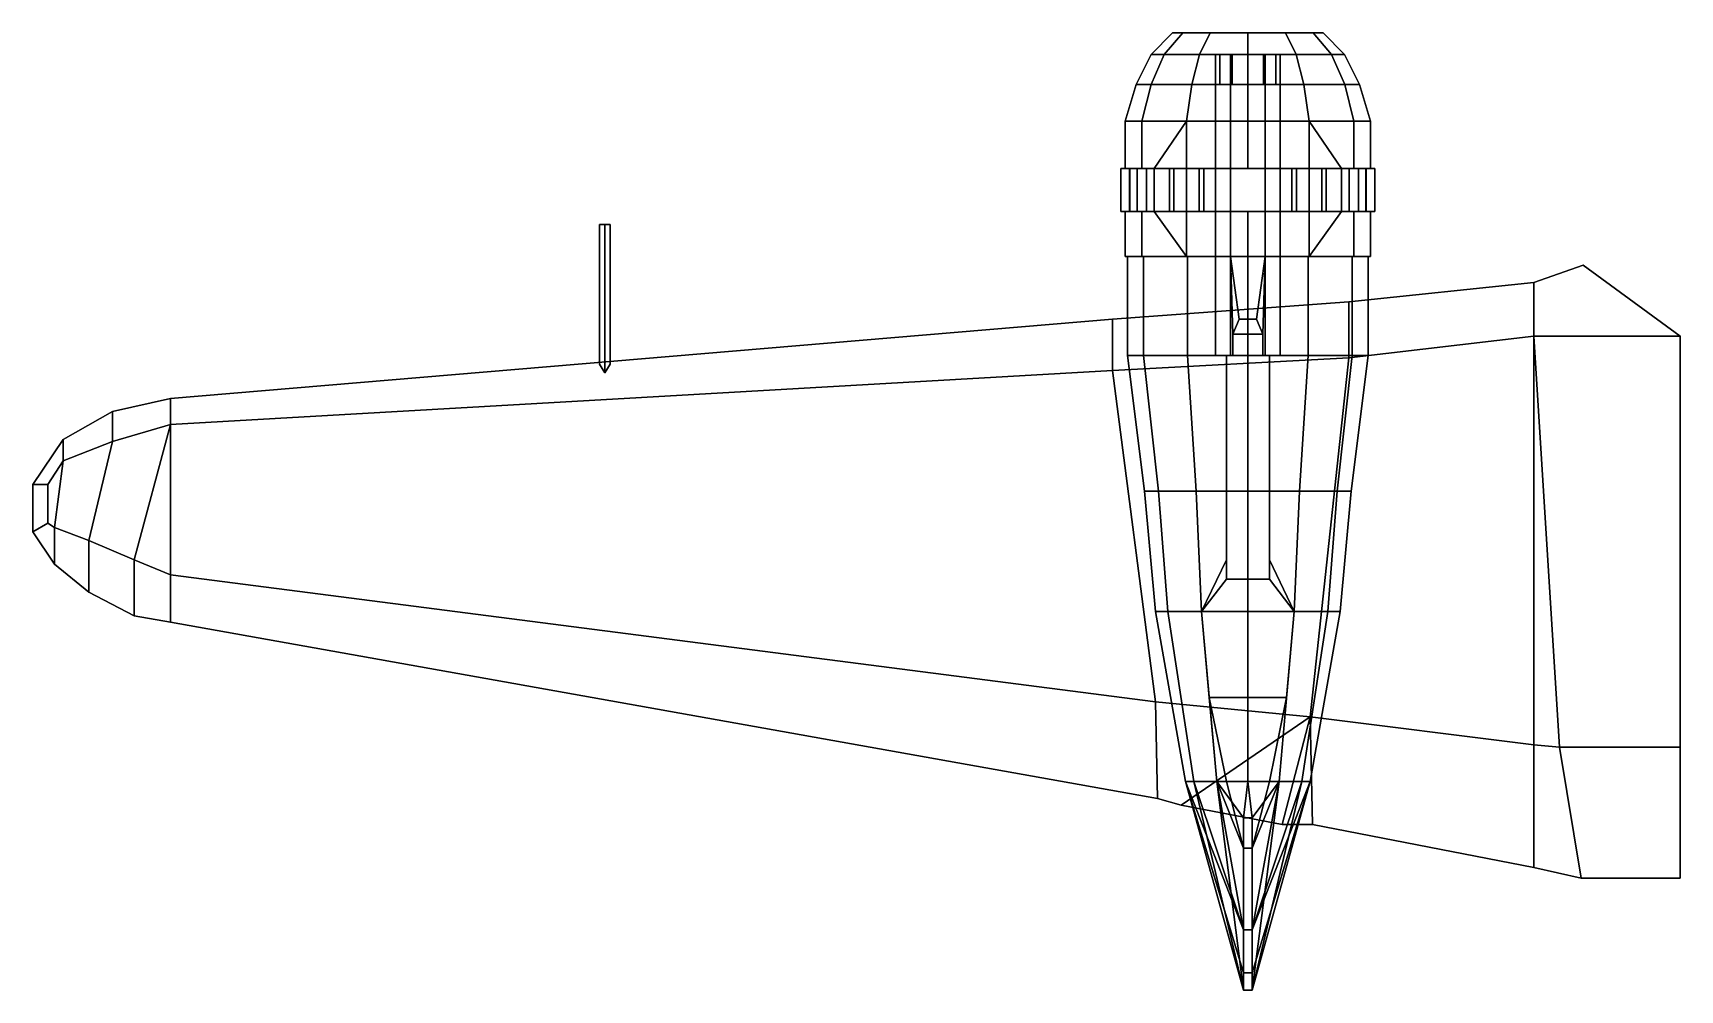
# Model space of a CAD drawing. Extents: x -7.66 to 0, y 0.08 to 4.53.
import ezdxf

# ---------------------------------------------------------------- set-up
doc = ezdxf.new("R2010")
doc.units = 0
doc.layers.add('WING1', color=5, linetype='CONTINUOUS')

msp = doc.modelspace()

# ---------------------------------------------------------------- linework, layer by layer
at = {"layer": 'WING1'}
for points in [[(-2.3131, 4.53, 0.175), (-2.36, 4.53), (-2.46, 4.43), (-2.3997, 4.43, 0.225)], [(-2.36, 4.53), (-2.3131, 4.53, -0.175), (-2.3997, 4.43, -0.225), (-2.46, 4.43)], [(-2.185, 4.53, 0.3031), (-2.3131, 4.53, 0.175), (-2.3997, 4.43, 0.225), (-2.235, 4.43, 0.3897)], [(-2.3131, 4.53, -0.175), (-2.185, 4.53, -0.3031), (-2.235, 4.43, -0.3897), (-2.3997, 4.43, -0.225)], [(-2.24, 4.53), (-2.36, 4.53), (-2.3131, 4.53, 0.175), (-2.1726, 4.53, 0.1626)], [(-2.1726, 4.53, -0.1626), (-2.3131, 4.53, -0.175), (-2.36, 4.53), (-2.24, 4.53)], [(-2.1726, 4.53, 0.1626), (-2.1726, 4.53, 0.1626), (-2.3131, 4.53, 0.175), (-2.185, 4.53, 0.3031)], [(-2.1726, 4.53, -0.1626), (-2.1726, 4.53, -0.1626), (-2.185, 4.53, -0.3031), (-2.3131, 4.53, -0.175)], [(-2.01, 4.53, 0.35), (-2.185, 4.53, 0.3031), (-2.235, 4.43, 0.3897), (-2.01, 4.43, 0.45)], [(-2.185, 4.53, -0.3031), (-2.01, 4.53, -0.35), (-2.01, 4.43, -0.45), (-2.235, 4.43, -0.3897)], [(-2.1726, 4.53, 0.1626), (-2.185, 4.53, 0.3031), (-2.01, 4.53, 0.35), (-2.01, 4.53, 0.23)], [(-2.01, 4.53, -0.23), (-2.01, 4.53, -0.35), (-2.185, 4.53, -0.3031), (-2.1726, 4.53, -0.1626)], [(-1.835, 4.53, 0.3031), (-2.01, 4.53, 0.35), (-2.01, 4.43, 0.45), (-1.785, 4.43, 0.3897)], [(-2.01, 4.53, -0.35), (-1.835, 4.53, -0.3031), (-1.785, 4.43, -0.3897), (-2.01, 4.43, -0.45)], [(-2.01, 4.53, 0.23), (-2.01, 4.53, 0.35), (-1.835, 4.53, 0.3031), (-1.8474, 4.53, 0.1626)], [(-1.8474, 4.53, -0.1626), (-1.835, 4.53, -0.3031), (-2.01, 4.53, -0.35), (-2.01, 4.53, -0.23)], [(-1.8474, 4.53, -0.1626), (-1.8474, 4.53, -0.1626), (-1.7069, 4.53, -0.175), (-1.835, 4.53, -0.3031)], [(-1.78, 4.53), (-1.66, 4.53), (-1.7069, 4.53, -0.175), (-1.8474, 4.53, -0.1626)], [(-1.8474, 4.53, 0.1626), (-1.7069, 4.53, 0.175), (-1.66, 4.53), (-1.78, 4.53)], [(-1.8474, 4.53, 0.1626), (-1.8474, 4.53, 0.1626), (-1.835, 4.53, 0.3031), (-1.7069, 4.53, 0.175)], [(-1.7069, 4.53, 0.175), (-1.835, 4.53, 0.3031), (-1.785, 4.43, 0.3897), (-1.6203, 4.43, 0.225)], [(-1.835, 4.53, -0.3031), (-1.7069, 4.53, -0.175), (-1.6203, 4.43, -0.225), (-1.785, 4.43, -0.3897)], [(-1.66, 4.53), (-1.7069, 4.53, 0.175), (-1.6203, 4.43, 0.225), (-1.56, 4.43)], [(-1.7069, 4.53, -0.175), (-1.66, 4.53), (-1.56, 4.43), (-1.6203, 4.43, -0.225)], [(-2.4603, 4.29, -0.26), (-2.53, 4.29), (-2.46, 4.43), (-2.3997, 4.43, -0.225)], [(-2.53, 4.29), (-2.4603, 4.29, 0.26), (-2.3997, 4.43, 0.225), (-2.46, 4.43)], [(-2.27, 4.29, -0.4503), (-2.4603, 4.29, -0.26), (-2.3997, 4.43, -0.225), (-2.235, 4.43, -0.3897)], [(-2.4603, 4.29, 0.26), (-2.27, 4.29, 0.4503), (-2.235, 4.43, 0.3897), (-2.3997, 4.43, 0.225)], [(-2.16, 4.29, -0.4798), (-2.27, 4.29, -0.4503), (-2.235, 4.43, -0.3897), (-2.16, 4.43, -0.4098)], [(-2.27, 4.29, 0.4503), (-2.01, 4.29, 0.52), (-2.01, 4.43, 0.45), (-2.235, 4.43, 0.3897)], [(-2.16, 4.43, -0.63), (-2.09, 4.43, -0.74), (-2.09, 4.29, -0.78), (-2.16, 4.29, -0.67)], [(-2.16, 4.43, -0.4098), (-2.16, 4.43, -0.63), (-2.16, 4.29, -0.67), (-2.16, 4.29, -0.4798)], [(-2.14, 4.43, -0.63), (-2.0827, 4.43, -0.72), (-2.09, 4.43, -0.74), (-2.16, 4.43, -0.63)], [(-2.14, 4.43, -0.4152), (-2.14, 4.43, -0.63), (-2.16, 4.43, -0.63), (-2.16, 4.43, -0.4098)], [(-2.14, 4.29, -0.67), (-2.0827, 4.29, -0.76), (-2.0827, 4.43, -0.72), (-2.14, 4.43, -0.63)], [(-2.14, 4.29, -0.4852), (-2.14, 4.29, -0.67), (-2.14, 4.43, -0.63), (-2.14, 4.43, -0.4152)], [(-2.14, 4.43, -0.4152), (-1.88, 4.43, -0.4152), (-1.88, 4.29, -0.4852), (-2.14, 4.29, -0.4852)], [(-2.01, 4.43, -0.45), (-2.01, 4.43, -0.45), (-1.88, 4.43, -0.4152), (-2.14, 4.43, -0.4152)], [(-2.09, 4.43, -0.74), (-1.93, 4.43, -0.74), (-1.93, 4.29, -0.78), (-2.09, 4.29, -0.78)], [(-2.0827, 4.43, -0.72), (-1.9373, 4.43, -0.72), (-1.93, 4.43, -0.74), (-2.09, 4.43, -0.74)], [(-2.0827, 4.29, -0.76), (-1.9373, 4.29, -0.76), (-1.9373, 4.43, -0.72), (-2.0827, 4.43, -0.72)], [(-2.01, 4.29, 0.52), (-1.75, 4.29, 0.4503), (-1.785, 4.43, 0.3897), (-2.01, 4.43, 0.45)], [(-1.9373, 4.43, -0.72), (-1.88, 4.43, -0.63), (-1.86, 4.43, -0.63), (-1.93, 4.43, -0.74)], [(-1.9373, 4.29, -0.76), (-1.88, 4.29, -0.67), (-1.88, 4.43, -0.63), (-1.9373, 4.43, -0.72)], [(-1.93, 4.43, -0.74), (-1.86, 4.43, -0.63), (-1.86, 4.29, -0.67), (-1.93, 4.29, -0.78)], [(-1.88, 4.43, -0.63), (-1.88, 4.43, -0.4152), (-1.86, 4.43, -0.4098), (-1.86, 4.43, -0.63)], [(-1.88, 4.29, -0.67), (-1.88, 4.29, -0.4852), (-1.88, 4.43, -0.4152), (-1.88, 4.43, -0.63)], [(-1.75, 4.29, -0.4503), (-1.86, 4.29, -0.4798), (-1.86, 4.43, -0.4098), (-1.785, 4.43, -0.3897)], [(-1.86, 4.43, -0.63), (-1.86, 4.43, -0.4098), (-1.86, 4.29, -0.4798), (-1.86, 4.29, -0.67)], [(-1.5597, 4.29, -0.26), (-1.75, 4.29, -0.4503), (-1.785, 4.43, -0.3897), (-1.6203, 4.43, -0.225)], [(-1.75, 4.29, 0.4503), (-1.5597, 4.29, 0.26), (-1.6203, 4.43, 0.225), (-1.785, 4.43, 0.3897)], [(-1.49, 4.29), (-1.5597, 4.29, -0.26), (-1.6203, 4.43, -0.225), (-1.56, 4.43)], [(-1.5597, 4.29, 0.26), (-1.49, 4.29), (-1.56, 4.43), (-1.6203, 4.43, 0.225)], [(-2.5036, 4.12, -0.285), (-2.58, 4.12), (-2.53, 4.29), (-2.4603, 4.29, -0.26)], [(-2.58, 4.12), (-2.5036, 4.12, 0.285), (-2.4603, 4.29, 0.26), (-2.53, 4.29)], [(-2.295, 4.12, -0.4936), (-2.5036, 4.12, -0.285), (-2.4603, 4.29, -0.26), (-2.27, 4.29, -0.4503)], [(-2.5036, 4.12, 0.285), (-2.295, 4.12, 0.4936), (-2.27, 4.29, 0.4503), (-2.4603, 4.29, 0.26)], [(-2.16, 4.12, -0.5298), (-2.295, 4.12, -0.4936), (-2.27, 4.29, -0.4503), (-2.16, 4.29, -0.4798)], [(-2.295, 4.12, 0.4936), (-2.01, 4.12, 0.57), (-2.01, 4.29, 0.52), (-2.27, 4.29, 0.4503)], [(-2.16, 4.29, -0.4798), (-2.16, 4.29, -0.67), (-2.16, 4.12, -0.7), (-2.16, 4.12, -0.5298)], [(-2.16, 4.29, -0.67), (-2.09, 4.29, -0.78), (-2.09, 4.12, -0.81), (-2.16, 4.12, -0.7)], [(-2.14, 4.29, -0.67), (-1.88, 4.29, -0.67), (-1.9373, 4.29, -0.76), (-2.0827, 4.29, -0.76)], [(-2.14, 4.29, -0.4852), (-1.88, 4.29, -0.4852), (-1.88, 4.29, -0.67), (-2.14, 4.29, -0.67)], [(-2.09, 4.29, -0.78), (-1.93, 4.29, -0.78), (-1.93, 4.12, -0.81), (-2.09, 4.12, -0.81)], [(-2.01, 4.12, 0.57), (-1.725, 4.12, 0.4936), (-1.75, 4.29, 0.4503), (-2.01, 4.29, 0.52)], [(-1.93, 4.29, -0.78), (-1.86, 4.29, -0.67), (-1.86, 4.12, -0.7), (-1.93, 4.12, -0.81)], [(-1.725, 4.12, -0.4936), (-1.86, 4.12, -0.5298), (-1.86, 4.29, -0.4798), (-1.75, 4.29, -0.4503)], [(-1.86, 4.29, -0.67), (-1.86, 4.29, -0.4798), (-1.86, 4.12, -0.5298), (-1.86, 4.12, -0.7)], [(-1.5164, 4.12, -0.285), (-1.725, 4.12, -0.4936), (-1.75, 4.29, -0.4503), (-1.5597, 4.29, -0.26)], [(-1.725, 4.12, 0.4936), (-1.5164, 4.12, 0.285), (-1.5597, 4.29, 0.26), (-1.75, 4.29, 0.4503)], [(-1.44, 4.12), (-1.5164, 4.12, -0.285), (-1.5597, 4.29, -0.26), (-1.49, 4.29)], [(-1.5164, 4.12, 0.285), (-1.44, 4.12), (-1.49, 4.29), (-1.5597, 4.29, 0.26)], [(-2.5036, 4.12, 0.285), (-2.58, 4.12), (-2.58, 3.9), (-2.5036, 3.9, 0.285)], [(-2.58, 4.12), (-2.5036, 4.12, -0.285), (-2.5036, 3.9, -0.285), (-2.58, 3.9)], [(-2.295, 4.12, 0.4936), (-2.5036, 4.12, 0.285), (-2.5036, 3.9, 0.285), (-2.295, 3.9, 0.4936)], [(-2.5036, 4.12, -0.285), (-2.295, 4.12, -0.4936), (-2.4451, 3.9, -0.3436), (-2.5036, 3.9, -0.285)], [(-2.4451, 3.9, -0.3436), (-2.295, 4.12, -0.4936), (-2.295, 3.49, -0.4936), (-2.4451, 3.7, -0.3436)], [(-2.01, 4.12, 0.57), (-2.295, 4.12, 0.4936), (-2.295, 3.9, 0.4936), (-2.01, 3.9, 0.57)], [(-2.295, 4.12, -0.4936), (-2.16, 4.12, -0.5298), (-2.16, 3.49, -0.5298), (-2.295, 3.49, -0.4936)], [(-2.16, 4.12, -0.7), (-2.09, 4.12, -0.81), (-2.09, 3.9, -0.83), (-2.16, 3.9, -0.72)], [(-2.16, 4.12, -0.5298), (-2.16, 4.12, -0.7), (-2.16, 3.9, -0.72)], [(-2.16, 4.12, -0.5298), (-2.16, 3.9, -0.72), (-2.16, 3.49, -0.72), (-2.16, 3.49, -0.5298)], [(-2.09, 4.12, -0.81), (-1.93, 4.12, -0.81), (-1.93, 3.9, -0.83), (-2.09, 3.9, -0.83)], [(-1.725, 4.12, 0.4936), (-2.01, 4.12, 0.57), (-2.01, 3.9, 0.57), (-1.725, 3.9, 0.4936)], [(-1.93, 4.12, -0.81), (-1.86, 4.12, -0.7), (-1.86, 3.9, -0.72), (-1.93, 3.9, -0.83)], [(-1.86, 4.12, -0.5298), (-1.725, 4.12, -0.4936), (-1.725, 3.49, -0.4936), (-1.86, 3.49, -0.5298)], [(-1.86, 4.12, -0.7), (-1.86, 4.12, -0.5298), (-1.86, 3.9, -0.72)], [(-1.86, 3.9, -0.72), (-1.86, 4.12, -0.5298), (-1.86, 3.49, -0.5298), (-1.86, 3.49, -0.72)], [(-1.725, 4.12, -0.4936), (-1.5164, 4.12, -0.285), (-1.5164, 3.9, -0.285), (-1.5749, 3.9, -0.3436)], [(-1.5164, 4.12, 0.285), (-1.725, 4.12, 0.4936), (-1.725, 3.9, 0.4936), (-1.5164, 3.9, 0.285)], [(-1.725, 4.12, -0.4936), (-1.5749, 3.9, -0.3436), (-1.5749, 3.7, -0.3436), (-1.725, 3.49, -0.4936)], [(-1.5164, 4.12, -0.285), (-1.44, 4.12), (-1.44, 3.9), (-1.5164, 3.9, -0.285)], [(-1.44, 4.12), (-1.5164, 4.12, 0.285), (-1.5164, 3.9, 0.285), (-1.44, 3.9)], [(-2.5586, 3.9, 0.08), (-2.6, 3.9, 0.08), (-2.6, 3.7, 0.08), (-2.5586, 3.7, 0.08)], [(-2.6, 3.9, -0.08), (-2.5586, 3.9, -0.08), (-2.5586, 3.7, -0.08), (-2.6, 3.7, -0.08)], [(-2.5586, 3.9, -0.08), (-2.6, 3.9, -0.08), (-2.58, 3.9)], [(-2.58, 3.9), (-2.6, 3.9, 0.08), (-2.5586, 3.9, 0.08)], [(-2.6, 3.9, 0.08), (-2.6, 3.9, -0.08), (-2.6, 3.7, -0.08), (-2.6, 3.7, 0.08)], [(-2.6, 3.9, -0.08), (-2.6, 3.9, 0.08), (-2.58, 3.9)], [(-2.561, 3.9, 0.2257), (-2.5251, 3.9, 0.205), (-2.5251, 3.7, 0.205), (-2.561, 3.7, 0.2257)], [(-2.5251, 3.9, 0.205), (-2.561, 3.9, 0.2257), (-2.5036, 3.9, 0.285)], [(-2.481, 3.9, 0.3643), (-2.561, 3.9, 0.2257), (-2.561, 3.7, 0.2257), (-2.481, 3.7, 0.3643)], [(-2.561, 3.9, 0.2257), (-2.481, 3.9, 0.3643), (-2.5036, 3.9, 0.285)], [(-2.5251, 3.9, -0.205), (-2.561, 3.9, -0.2257), (-2.561, 3.7, -0.2257), (-2.5251, 3.7, -0.205)], [(-2.5036, 3.9, -0.285), (-2.561, 3.9, -0.2257), (-2.5251, 3.9, -0.205)], [(-2.561, 3.9, -0.2257), (-2.481, 3.9, -0.3643), (-2.481, 3.7, -0.3643), (-2.561, 3.7, -0.2257)], [(-2.481, 3.9, -0.3643), (-2.561, 3.9, -0.2257), (-2.5036, 3.9, -0.285)], [(-2.5251, 3.9, 0.205), (-2.5586, 3.9, 0.08), (-2.5586, 3.7, 0.08), (-2.5251, 3.7, 0.205)], [(-2.5586, 3.9, -0.08), (-2.5251, 3.9, -0.205), (-2.5251, 3.7, -0.205), (-2.5586, 3.7, -0.08)], [(-2.5036, 3.9, 0.285), (-2.481, 3.9, 0.3643), (-2.4451, 3.9, 0.3436)], [(-2.4451, 3.9, -0.3436), (-2.481, 3.9, -0.3643), (-2.5036, 3.9, -0.285)], [(-2.4451, 3.9, 0.3436), (-2.481, 3.9, 0.3643), (-2.481, 3.7, 0.3643), (-2.4451, 3.7, 0.3436)], [(-2.481, 3.9, -0.3643), (-2.4451, 3.9, -0.3436), (-2.4451, 3.7, -0.3436), (-2.481, 3.7, -0.3643)], [(-2.3536, 3.9, 0.4351), (-2.4451, 3.9, 0.3436), (-2.4451, 3.7, 0.3436), (-2.3536, 3.7, 0.4351)], [(-2.3743, 3.9, 0.471), (-2.3536, 3.9, 0.4351), (-2.3536, 3.7, 0.4351), (-2.3743, 3.7, 0.471)], [(-2.3536, 3.9, 0.4351), (-2.3743, 3.9, 0.471), (-2.295, 3.9, 0.4936)], [(-2.2357, 3.9, 0.551), (-2.3743, 3.9, 0.471), (-2.3743, 3.7, 0.471), (-2.2357, 3.7, 0.551)], [(-2.3743, 3.9, 0.471), (-2.2357, 3.9, 0.551), (-2.295, 3.9, 0.4936)], [(-2.295, 3.9, 0.4936), (-2.2357, 3.9, 0.551), (-2.215, 3.9, 0.5151)], [(-2.215, 3.9, 0.5151), (-2.2357, 3.9, 0.551), (-2.2357, 3.7, 0.551), (-2.215, 3.7, 0.5151)], [(-2.09, 3.9, 0.5486), (-2.215, 3.9, 0.5151), (-2.215, 3.7, 0.5151), (-2.09, 3.7, 0.5486)], [(-2.16, 3.9, -0.72), (-2.09, 3.9, -0.83), (-2.09, 3.49, -0.83), (-2.16, 3.49, -0.72)], [(-2.09, 3.9, -0.83), (-1.93, 3.9, -0.83), (-1.93, 3.49, -0.83), (-2.09, 3.49, -0.83)], [(-1.93, 3.9, 0.59), (-2.09, 3.9, 0.59), (-2.09, 3.7, 0.59), (-1.93, 3.7, 0.59)], [(-2.09, 3.9, 0.59), (-2.09, 3.9, 0.5486), (-2.09, 3.7, 0.5486), (-2.09, 3.7, 0.59)], [(-2.09, 3.9, 0.5486), (-2.09, 3.9, 0.59), (-2.01, 3.9, 0.57)], [(-2.09, 3.9, 0.59), (-1.93, 3.9, 0.59), (-2.01, 3.9, 0.57)], [(-2.01, 3.9, 0.57), (-1.93, 3.9, 0.59), (-1.93, 3.9, 0.5486)], [(-1.93, 3.9, -0.83), (-1.86, 3.9, -0.72), (-1.86, 3.49, -0.72), (-1.93, 3.49, -0.83)], [(-1.93, 3.9, 0.5486), (-1.93, 3.9, 0.59), (-1.93, 3.7, 0.59), (-1.93, 3.7, 0.5486)], [(-1.805, 3.9, 0.5151), (-1.93, 3.9, 0.5486), (-1.93, 3.7, 0.5486), (-1.805, 3.7, 0.5151)], [(-1.7843, 3.9, 0.551), (-1.805, 3.9, 0.5151), (-1.805, 3.7, 0.5151), (-1.7843, 3.7, 0.551)], [(-1.805, 3.9, 0.5151), (-1.7843, 3.9, 0.551), (-1.725, 3.9, 0.4936)], [(-1.6457, 3.9, 0.471), (-1.7843, 3.9, 0.551), (-1.7843, 3.7, 0.551), (-1.6457, 3.7, 0.471)], [(-1.7843, 3.9, 0.551), (-1.6457, 3.9, 0.471), (-1.725, 3.9, 0.4936)], [(-1.725, 3.9, 0.4936), (-1.6457, 3.9, 0.471), (-1.6664, 3.9, 0.4351)], [(-1.5749, 3.9, 0.3436), (-1.6664, 3.9, 0.4351), (-1.6664, 3.7, 0.4351), (-1.5749, 3.7, 0.3436)], [(-1.6664, 3.9, 0.4351), (-1.6457, 3.9, 0.471), (-1.6457, 3.7, 0.471), (-1.6664, 3.7, 0.4351)], [(-1.5749, 3.9, -0.3436), (-1.539, 3.9, -0.3643), (-1.539, 3.7, -0.3643), (-1.5749, 3.7, -0.3436)], [(-1.5164, 3.9, -0.285), (-1.539, 3.9, -0.3643), (-1.5749, 3.9, -0.3436)], [(-1.539, 3.9, 0.3643), (-1.5749, 3.9, 0.3436), (-1.5749, 3.7, 0.3436), (-1.539, 3.7, 0.3643)], [(-1.5749, 3.9, 0.3436), (-1.539, 3.9, 0.3643), (-1.5164, 3.9, 0.285)], [(-1.539, 3.9, -0.3643), (-1.459, 3.9, -0.2257), (-1.459, 3.7, -0.2257), (-1.539, 3.7, -0.3643)], [(-1.459, 3.9, -0.2257), (-1.539, 3.9, -0.3643), (-1.5164, 3.9, -0.285)], [(-1.459, 3.9, 0.2257), (-1.539, 3.9, 0.3643), (-1.539, 3.7, 0.3643), (-1.459, 3.7, 0.2257)], [(-1.539, 3.9, 0.3643), (-1.459, 3.9, 0.2257), (-1.5164, 3.9, 0.285)], [(-1.4949, 3.9, -0.205), (-1.459, 3.9, -0.2257), (-1.5164, 3.9, -0.285)], [(-1.5164, 3.9, 0.285), (-1.459, 3.9, 0.2257), (-1.4949, 3.9, 0.205)], [(-1.459, 3.9, -0.2257), (-1.4949, 3.9, -0.205), (-1.4949, 3.7, -0.205), (-1.459, 3.7, -0.2257)], [(-1.4949, 3.9, -0.205), (-1.4614, 3.9, -0.08), (-1.4614, 3.7, -0.08), (-1.4949, 3.7, -0.205)], [(-1.4614, 3.9, 0.08), (-1.4949, 3.9, 0.205), (-1.4949, 3.7, 0.205), (-1.4614, 3.7, 0.08)], [(-1.4949, 3.9, 0.205), (-1.459, 3.9, 0.2257), (-1.459, 3.7, 0.2257), (-1.4949, 3.7, 0.205)], [(-1.4614, 3.9, -0.08), (-1.42, 3.9, -0.08), (-1.42, 3.7, -0.08), (-1.4614, 3.7, -0.08)], [(-1.42, 3.9, 0.08), (-1.4614, 3.9, 0.08), (-1.4614, 3.7, 0.08), (-1.42, 3.7, 0.08)], [(-1.4614, 3.9, 0.08), (-1.42, 3.9, 0.08), (-1.44, 3.9)], [(-1.44, 3.9), (-1.42, 3.9, -0.08), (-1.4614, 3.9, -0.08)], [(-1.42, 3.9, 0.08), (-1.42, 3.9, -0.08), (-1.44, 3.9)], [(-1.42, 3.9, -0.08), (-1.42, 3.9, 0.08), (-1.42, 3.7, 0.08), (-1.42, 3.7, -0.08)], [(-2.58, 3.7), (-2.6, 3.7, -0.08), (-2.5586, 3.7, -0.08)], [(-2.5586, 3.7, 0.08), (-2.6, 3.7, 0.08), (-2.58, 3.7)], [(-2.6, 3.7, 0.08), (-2.6, 3.7, -0.08), (-2.58, 3.7)], [(-2.5036, 3.7, 0.285), (-2.58, 3.7), (-2.58, 3.49), (-2.5036, 3.49, 0.285)], [(-2.58, 3.7), (-2.5036, 3.7, -0.285), (-2.5036, 3.49, -0.285), (-2.58, 3.49)], [(-2.5036, 3.7, 0.285), (-2.561, 3.7, 0.2257), (-2.5251, 3.7, 0.205)], [(-2.481, 3.7, 0.3643), (-2.561, 3.7, 0.2257), (-2.5036, 3.7, 0.285)], [(-2.5251, 3.7, -0.205), (-2.561, 3.7, -0.2257), (-2.5036, 3.7, -0.285)], [(-2.561, 3.7, -0.2257), (-2.481, 3.7, -0.3643), (-2.5036, 3.7, -0.285)], [(-2.295, 3.7, 0.4936), (-2.5036, 3.7, 0.285), (-2.5036, 3.49, 0.285), (-2.295, 3.49, 0.4936)], [(-2.4451, 3.7, 0.3436), (-2.481, 3.7, 0.3643), (-2.5036, 3.7, 0.285)], [(-2.5036, 3.7, -0.285), (-2.4451, 3.7, -0.3436), (-2.295, 3.49, -0.4936), (-2.5036, 3.49, -0.285)], [(-2.5036, 3.7, -0.285), (-2.481, 3.7, -0.3643), (-2.4451, 3.7, -0.3436)], [(-2.295, 3.7, 0.4936), (-2.3743, 3.7, 0.471), (-2.3536, 3.7, 0.4351)], [(-2.2357, 3.7, 0.551), (-2.3743, 3.7, 0.471), (-2.295, 3.7, 0.4936)], [(-2.01, 3.7, 0.57), (-2.295, 3.7, 0.4936), (-2.295, 3.49, 0.4936), (-2.01, 3.49, 0.57)], [(-2.215, 3.7, 0.5151), (-2.2357, 3.7, 0.551), (-2.295, 3.7, 0.4936)], [(-1.93, 3.7, 0.59), (-2.09, 3.7, 0.59), (-2.01, 3.7, 0.57)], [(-2.01, 3.7, 0.57), (-2.09, 3.7, 0.59), (-2.09, 3.7, 0.5486)], [(-1.93, 3.7, 0.5486), (-1.93, 3.7, 0.59), (-2.01, 3.7, 0.57)], [(-1.725, 3.7, 0.4936), (-2.01, 3.7, 0.57), (-2.01, 3.49, 0.57), (-1.725, 3.49, 0.4936)], [(-1.725, 3.7, 0.4936), (-1.7843, 3.7, 0.551), (-1.805, 3.7, 0.5151)], [(-1.6457, 3.7, 0.471), (-1.7843, 3.7, 0.551), (-1.725, 3.7, 0.4936)], [(-1.5749, 3.7, -0.3436), (-1.5164, 3.7, -0.285), (-1.5164, 3.49, -0.285), (-1.725, 3.49, -0.4936)], [(-1.5164, 3.7, 0.285), (-1.725, 3.7, 0.4936), (-1.725, 3.49, 0.4936), (-1.5164, 3.49, 0.285)], [(-1.6664, 3.7, 0.4351), (-1.6457, 3.7, 0.471), (-1.725, 3.7, 0.4936)], [(-1.5749, 3.7, -0.3436), (-1.539, 3.7, -0.3643), (-1.5164, 3.7, -0.285)], [(-1.5164, 3.7, 0.285), (-1.539, 3.7, 0.3643), (-1.5749, 3.7, 0.3436)], [(-1.539, 3.7, -0.3643), (-1.459, 3.7, -0.2257), (-1.5164, 3.7, -0.285)], [(-1.459, 3.7, 0.2257), (-1.539, 3.7, 0.3643), (-1.5164, 3.7, 0.285)], [(-1.5164, 3.7, -0.285), (-1.44, 3.7), (-1.44, 3.49), (-1.5164, 3.49, -0.285)], [(-1.5164, 3.7, -0.285), (-1.459, 3.7, -0.2257), (-1.4949, 3.7, -0.205)], [(-1.44, 3.7), (-1.5164, 3.7, 0.285), (-1.5164, 3.49, 0.285), (-1.44, 3.49)], [(-1.4949, 3.7, 0.205), (-1.459, 3.7, 0.2257), (-1.5164, 3.7, 0.285)], [(-1.44, 3.7), (-1.42, 3.7, 0.08), (-1.4614, 3.7, 0.08)], [(-1.4614, 3.7, -0.08), (-1.42, 3.7, -0.08), (-1.44, 3.7)], [(-1.42, 3.7, -0.08), (-1.42, 3.7, 0.08), (-1.44, 3.7)], [(-5, 3.64, 0.555), (-5.025, 3.64, 0.53), (-5.025, 2.99, 0.53), (-5, 2.95, 0.555)], [(-5.025, 3.64, 0.53), (-5, 3.64, 0.505), (-5, 2.95, 0.505), (-5.025, 2.99, 0.53)], [(-4.975, 3.64, 0.53), (-5, 3.64, 0.505), (-5.025, 3.64, 0.53), (-5, 3.64, 0.555)], [(-4.975, 3.64, 0.53), (-5, 3.64, 0.555), (-5, 2.95, 0.555), (-4.975, 2.99, 0.53)], [(-5, 3.64, 0.505), (-4.975, 3.64, 0.53), (-4.975, 2.99, 0.53), (-5, 2.95, 0.505)], [(-2.57, 3.49), (-2.495, 3.49, 0.28), (-2.5036, 3.49, 0.285), (-2.58, 3.49)], [(-2.495, 3.49, -0.28), (-2.57, 3.49), (-2.58, 3.49), (-2.5036, 3.49, -0.285)], [(-2.57, 3.03), (-2.495, 3.03, 0.28), (-2.495, 3.49, 0.28), (-2.57, 3.49)], [(-2.495, 3.03, -0.28), (-2.57, 3.03), (-2.57, 3.49), (-2.495, 3.49, -0.28)], [(-2.495, 3.49, 0.28), (-2.29, 3.49, 0.485), (-2.295, 3.49, 0.4936), (-2.5036, 3.49, 0.285)], [(-2.29, 3.49, -0.485), (-2.495, 3.49, -0.28), (-2.5036, 3.49, -0.285), (-2.295, 3.49, -0.4936)], [(-2.495, 3.03, 0.28), (-2.29, 3.03, 0.485), (-2.29, 3.49, 0.485), (-2.495, 3.49, 0.28)], [(-2.29, 3.03, -0.485), (-2.495, 3.03, -0.28), (-2.495, 3.49, -0.28), (-2.29, 3.49, -0.485)], [(-2.29, 3.49, 0.485), (-2.01, 3.49, 0.56), (-2.01, 3.49, 0.57), (-2.295, 3.49, 0.4936)], [(-2.16, 3.49, -0.5198), (-2.29, 3.49, -0.485), (-2.295, 3.49, -0.4936), (-2.16, 3.49, -0.5298)], [(-2.29, 3.03, 0.485), (-2.01, 3.03, 0.56), (-2.01, 3.49, 0.56), (-2.29, 3.49, 0.485)], [(-2.16, 3.03, -0.5198), (-2.29, 3.03, -0.485), (-2.29, 3.49, -0.485), (-2.16, 3.49, -0.5198)], [(-2.16, 3.49, -0.72), (-2.09, 3.49, -0.83), (-2.09, 3.03, -0.76), (-2.16, 3.03, -0.65)], [(-2.16, 3.49, -0.5198), (-2.16, 3.49, -0.72), (-2.16, 3.03, -0.65), (-2.16, 3.03, -0.5198)], [(-2.09, 3.49, -0.83), (-1.93, 3.49, -0.83), (-1.97, 3.2, -0.7859), (-2.05, 3.2, -0.7859)], [(-2.09, 3.49, -0.83), (-2.05, 3.2, -0.7859), (-2.08, 3.13, -0.7752)], [(-2.09, 3.49, -0.83), (-2.08, 3.13, -0.7752), (-2.08, 3.03, -0.76), (-2.09, 3.03, -0.76)], [(-2.01, 3.03, 0.56), (-1.73, 3.03, 0.485), (-1.73, 3.49, 0.485), (-2.01, 3.49, 0.56)], [(-2.01, 3.49, 0.56), (-1.73, 3.49, 0.485), (-1.725, 3.49, 0.4936), (-2.01, 3.49, 0.57)], [(-1.97, 3.2, -0.7859), (-1.93, 3.49, -0.83), (-1.93, 3.49, -0.83), (-1.94, 3.13, -0.7752)], [(-1.94, 3.13, -0.7752), (-1.93, 3.49, -0.83), (-1.93, 3.03, -0.76), (-1.94, 3.03, -0.76)], [(-1.93, 3.49, -0.83), (-1.86, 3.49, -0.72), (-1.86, 3.03, -0.65), (-1.93, 3.03, -0.76)], [(-1.73, 3.03, -0.485), (-1.86, 3.03, -0.5198), (-1.86, 3.49, -0.5198), (-1.73, 3.49, -0.485)], [(-1.86, 3.49, -0.72), (-1.86, 3.49, -0.5198), (-1.86, 3.03, -0.5198), (-1.86, 3.03, -0.65)], [(-1.73, 3.49, -0.485), (-1.86, 3.49, -0.5198), (-1.86, 3.49, -0.5298), (-1.725, 3.49, -0.4936)], [(-1.73, 3.03, 0.485), (-1.525, 3.03, 0.28), (-1.525, 3.49, 0.28), (-1.73, 3.49, 0.485)], [(-1.525, 3.03, -0.28), (-1.73, 3.03, -0.485), (-1.73, 3.49, -0.485), (-1.525, 3.49, -0.28)], [(-1.525, 3.49, -0.28), (-1.73, 3.49, -0.485), (-1.725, 3.49, -0.4936), (-1.5164, 3.49, -0.285)], [(-1.73, 3.49, 0.485), (-1.525, 3.49, 0.28), (-1.5164, 3.49, 0.285), (-1.725, 3.49, 0.4936)], [(-1.525, 3.03, 0.28), (-1.45, 3.03), (-1.45, 3.49), (-1.525, 3.49, 0.28)], [(-1.45, 3.03), (-1.525, 3.03, -0.28), (-1.525, 3.49, -0.28), (-1.45, 3.49)], [(-1.45, 3.49), (-1.525, 3.49, -0.28), (-1.5164, 3.49, -0.285), (-1.44, 3.49)], [(-1.525, 3.49, 0.28), (-1.45, 3.49), (-1.44, 3.49), (-1.5164, 3.49, 0.285)], [(-0.68, 3.37, 0.14), (-0.45, 3.45, 0.1332), (0, 3.12, -0.23), (-0.68, 3.12, -0.06)], [(-0.68, 3.12, 0.36), (0, 3.12, 0.47), (-0.45, 3.45, 0.1332), (-0.68, 3.37, 0.14)], [(-1.54, 3.28, 0.2176), (-0.68, 3.37, 0.14), (-0.68, 3.12, -0.06), (-1.54, 3.02, 0.0383)], [(-1.54, 3.02, 0.416), (-0.68, 3.12, 0.36), (-0.68, 3.37, 0.14), (-1.54, 3.28, 0.2176)], [(-2.64, 3.2, 0.3169), (-1.54, 3.28, 0.2176), (-1.54, 3.02, 0.0383), (-2.64, 2.96, 0.1641)], [(-2.64, 2.96, 0.4876), (-1.54, 3.02, 0.416), (-1.54, 3.28, 0.2176), (-2.64, 3.2, 0.3169)], [(-7.02, 2.83, 0.7122), (-2.64, 3.2, 0.3169), (-2.64, 2.96, 0.1641), (-7.02, 2.71, 0.6648)], [(-7.02, 2.71, 0.7729), (-2.64, 2.96, 0.4876), (-2.64, 3.2, 0.3169), (-7.02, 2.83, 0.7122)], [(-2.05, 3.2, -0.46), (-1.97, 3.2, -0.46), (-1.94, 3.13, -0.46), (-2.08, 3.13, -0.46)], [(-2.05, 3.2, -0.7859), (-2.05, 3.2, -0.46), (-2.08, 3.13, -0.46), (-2.08, 3.13, -0.7752)], [(-1.97, 3.2, -0.7859), (-1.97, 3.2, -0.46), (-2.05, 3.2, -0.46), (-2.05, 3.2, -0.7859)], [(-1.94, 3.13, -0.7752), (-1.94, 3.13, -0.46), (-1.97, 3.2, -0.46), (-1.97, 3.2, -0.7859)], [(-2.08, 3.13, -0.46), (-1.94, 3.13, -0.46), (-1.94, 3.03, -0.46), (-2.08, 3.03, -0.46)], [(-2.08, 3.13, -0.7752), (-2.08, 3.13, -0.46), (-2.08, 3.03, -0.46), (-2.08, 3.03, -0.76)], [(-1.94, 3.03, -0.76), (-1.94, 3.03, -0.46), (-1.94, 3.13, -0.46), (-1.94, 3.13, -0.7752)], [(-1.72, 1.35, 0.4277), (-0.68, 1.22, 0.36), (-0.68, 3.12, 0.36), (-1.54, 3.02, 0.416)], [(-1.54, 3.02, 0.0383), (-0.68, 3.12, -0.06), (-0.68, 1.22, -0.06), (-1.72, 1.35, 0.0589)], [(-0.68, 3.12, 0.36), (-0.68, 3.12, 0.36), (-0.68, 1.22, 0.36), (-0.56, 1.21, 0.42)], [(0, 3.12, 0.47), (-0.68, 3.12, 0.36), (-0.56, 1.21, 0.42), (0, 1.21, 0.47)], [(-0.56, 1.21, -0.1303), (-0.68, 1.22, -0.06), (-0.68, 3.12, -0.06)], [(0, 1.21, -0.23), (-0.56, 1.21, -0.1303), (-0.68, 3.12, -0.06), (0, 3.12, -0.23)], [(-2.44, 1.42, 0.4746), (-1.72, 1.35, 0.4277), (-1.54, 3.02, 0.416), (-2.64, 2.96, 0.4876)], [(-2.64, 2.96, 0.1641), (-1.54, 3.02, 0.0383), (-1.72, 1.35, 0.0589), (-2.44, 1.42, 0.1412)], [(-2.495, 3.03, 0.28), (-2.57, 3.03), (-2.49, 2.4), (-2.4257, 2.4, 0.24)], [(-2.57, 3.03), (-2.495, 3.03, -0.28), (-2.4257, 2.4, -0.24), (-2.49, 2.4)], [(-2.29, 3.03, 0.485), (-2.495, 3.03, 0.28), (-2.4257, 2.4, 0.24), (-2.25, 2.4, 0.4157)], [(-2.495, 3.03, -0.28), (-2.29, 3.03, -0.485), (-2.25, 2.4, -0.49), (-2.4257, 2.4, -0.24)], [(-2.01, 3.03, 0.56), (-2.29, 3.03, 0.485), (-2.25, 2.4, 0.4157), (-2.01, 2.4, 0.48)], [(-2.29, 3.03, -0.485), (-2.11, 3.03, -0.59), (-2.11, 2.4, -0.59), (-2.25, 2.4, -0.49)], [(-2.16, 3.03, -0.5608), (-2.16, 3.03, -0.5608), (-2.29, 3.03, -0.485), (-2.16, 3.03, -0.5198)], [(-2.16, 3.03, -0.5608), (-2.16, 3.03, -0.65), (-2.08, 3.03, -0.76), (-2.11, 3.03, -0.59)], [(-2.16, 3.03, -0.65), (-2.09, 3.03, -0.76), (-2.08, 3.03, -0.76)], [(-2.11, 3.03, -0.46), (-1.91, 3.03, -0.46), (-1.91, 1.99, -0.46), (-2.11, 1.99, -0.46)], [(-2.11, 3.03, -0.59), (-2.11, 3.03, -0.46), (-2.11, 1.99, -0.46), (-2.11, 2.4, -0.59)], [(-2.08, 3.03, -0.76), (-2.08, 3.03, -0.46), (-2.11, 3.03, -0.46), (-2.11, 3.03, -0.59)], [(-1.73, 3.03, 0.485), (-2.01, 3.03, 0.56), (-2.01, 2.4, 0.48), (-1.77, 2.4, 0.4157)], [(-1.91, 3.03, -0.59), (-1.91, 3.03, -0.46), (-1.94, 3.03, -0.46), (-1.94, 3.03, -0.76)], [(-1.94, 3.03, -0.76), (-1.93, 3.03, -0.76), (-1.86, 3.03, -0.65)], [(-1.86, 3.03, -0.65), (-1.86, 3.03, -0.5608), (-1.91, 3.03, -0.59), (-1.94, 3.03, -0.76)], [(-1.91, 3.03, -0.59), (-1.73, 3.03, -0.485), (-1.77, 2.4, -0.49), (-1.91, 2.4, -0.59)], [(-1.91, 3.03, -0.46), (-1.91, 3.03, -0.59), (-1.91, 2.4, -0.59), (-1.91, 1.99, -0.46)], [(-1.73, 3.03, -0.485), (-1.86, 3.03, -0.5608), (-1.86, 3.03, -0.5198), (-1.73, 3.03, -0.485)], [(-1.525, 3.03, 0.28), (-1.73, 3.03, 0.485), (-1.77, 2.4, 0.4157), (-1.5943, 2.4, 0.24)], [(-1.73, 3.03, -0.485), (-1.525, 3.03, -0.28), (-1.5943, 2.4, -0.24), (-1.77, 2.4, -0.49)], [(-1.45, 3.03), (-1.525, 3.03, 0.28), (-1.5943, 2.4, 0.24), (-1.53, 2.4)], [(-1.525, 3.03, -0.28), (-1.45, 3.03), (-1.53, 2.4), (-1.5943, 2.4, -0.24)], [(-7.02, 2.01, 0.7729), (-2.44, 1.42, 0.4746), (-2.64, 2.96, 0.4876), (-7.02, 2.71, 0.7729)], [(-2.44, 1.42, 0.1412), (-7.02, 2.01, 0.6648), (-7.02, 2.71, 0.6648), (-2.64, 2.96, 0.1641)], [(-7.52, 2.54, 0.8054), (-7.29, 2.63, 0.7905), (-7.29, 2.77, 0.7366), (-7.52, 2.64, 0.7574)], [(-7.52, 2.64, 0.7574), (-7.29, 2.77, 0.7366), (-7.29, 2.63, 0.6957), (-7.52, 2.54, 0.722)], [(-7.29, 2.63, 0.7905), (-7.02, 2.71, 0.7729), (-7.02, 2.83, 0.7122), (-7.29, 2.77, 0.7366)], [(-7.29, 2.77, 0.7366), (-7.02, 2.83, 0.7122), (-7.02, 2.71, 0.6648), (-7.29, 2.63, 0.6957)], [(-7.19, 2.08, 0.784), (-7.02, 2.71, 0.7729), (-7.29, 2.63, 0.7905), (-7.4, 2.17, 0.7976)], [(-7.4, 2.17, 0.7083), (-7.29, 2.63, 0.6957), (-7.02, 2.71, 0.6648), (-7.19, 2.08, 0.6843)], [(-7.02, 2.01, 0.7729), (-7.02, 2.71, 0.7729), (-7.02, 2.71, 0.7729), (-7.19, 2.08, 0.784)], [(-7.19, 2.08, 0.6843), (-7.02, 2.71, 0.6648), (-7.02, 2.71, 0.6648), (-7.02, 2.01, 0.6648)], [(-7.59, 2.43, 0.81), (-7.52, 2.54, 0.8054), (-7.52, 2.64, 0.7574), (-7.66, 2.43, 0.77)], [(-7.66, 2.43, 0.77), (-7.52, 2.64, 0.7574), (-7.52, 2.54, 0.722), (-7.59, 2.43, 0.73)], [(-7.4, 2.17, 0.7976), (-7.29, 2.63, 0.7905), (-7.52, 2.54, 0.8054), (-7.56, 2.23, 0.808)], [(-7.56, 2.23, 0.7266), (-7.52, 2.54, 0.722), (-7.29, 2.63, 0.6957), (-7.4, 2.17, 0.7083)], [(-7.59, 2.25, 0.73), (-7.59, 2.43, 0.73), (-7.52, 2.54, 0.722), (-7.56, 2.23, 0.7266)], [(-7.56, 2.23, 0.808), (-7.52, 2.54, 0.8054), (-7.59, 2.43, 0.81), (-7.59, 2.25, 0.81)], [(-7.59, 2.25, 0.81), (-7.59, 2.43, 0.81), (-7.66, 2.43, 0.77), (-7.66, 2.21, 0.77)], [(-7.66, 2.21, 0.77), (-7.66, 2.43, 0.77), (-7.59, 2.43, 0.73), (-7.59, 2.25, 0.73)], [(-2.4257, 2.4, 0.24), (-2.49, 2.4), (-2.44, 1.84), (-2.3824, 1.84, 0.215)], [(-2.49, 2.4), (-2.4257, 2.4, -0.24), (-2.3824, 1.84, -0.215), (-2.44, 1.84)], [(-2.25, 2.4, 0.4157), (-2.4257, 2.4, 0.24), (-2.3824, 1.84, 0.215), (-2.225, 1.84, 0.3724)], [(-2.4257, 2.4, -0.24), (-2.25, 2.4, -0.49), (-2.225, 1.84, -0.49), (-2.3824, 1.84, -0.215)], [(-2.01, 2.4, 0.48), (-2.25, 2.4, 0.4157), (-2.225, 1.84, 0.3724), (-2.01, 1.84, 0.43)], [(-2.25, 2.4, -0.49), (-2.11, 2.4, -0.59), (-2.11, 2.08, -0.59), (-2.225, 1.84, -0.49)], [(-2.11, 2.4, -0.59), (-2.11, 1.99, -0.46), (-2.11, 1.99, -0.46), (-2.11, 2.08, -0.59)], [(-1.77, 2.4, 0.4157), (-2.01, 2.4, 0.48), (-2.01, 1.84, 0.43), (-1.795, 1.84, 0.3724)], [(-1.91, 2.4, -0.59), (-1.77, 2.4, -0.49), (-1.795, 1.84, -0.49), (-1.91, 2.08, -0.59)], [(-1.91, 1.99, -0.46), (-1.91, 2.4, -0.59), (-1.91, 2.08, -0.59), (-1.91, 1.99, -0.46)], [(-1.5943, 2.4, 0.24), (-1.77, 2.4, 0.4157), (-1.795, 1.84, 0.3724), (-1.6376, 1.84, 0.215)], [(-1.77, 2.4, -0.49), (-1.5943, 2.4, -0.24), (-1.6376, 1.84, -0.215), (-1.795, 1.84, -0.49)], [(-1.53, 2.4), (-1.5943, 2.4, 0.24), (-1.6376, 1.84, 0.215), (-1.58, 1.84)], [(-1.5943, 2.4, -0.24), (-1.53, 2.4), (-1.58, 1.84), (-1.6376, 1.84, -0.215)], [(-7.56, 2.23, 0.808), (-7.59, 2.25, 0.81), (-7.66, 2.21, 0.77), (-7.56, 2.06, 0.761)], [(-7.56, 2.06, 0.761), (-7.66, 2.21, 0.77), (-7.59, 2.25, 0.73), (-7.56, 2.23, 0.7266)], [(-7.4, 2.17, 0.7976), (-7.56, 2.23, 0.808), (-7.56, 2.06, 0.761), (-7.4, 1.93, 0.7465)], [(-7.4, 1.93, 0.7465), (-7.56, 2.06, 0.761), (-7.56, 2.23, 0.7266), (-7.4, 2.17, 0.7083)], [(-7.19, 1.82, 0.7276), (-7.4, 1.93, 0.7465), (-7.4, 2.17, 0.7083), (-7.19, 2.08, 0.6843)], [(-7.19, 2.08, 0.784), (-7.4, 2.17, 0.7976), (-7.4, 1.93, 0.7465), (-7.19, 1.82, 0.7276)], [(-7.02, 2.01, 0.7729), (-7.19, 2.08, 0.784), (-7.19, 1.82, 0.7276), (-7.02, 1.79, 0.7122)], [(-7.02, 1.79, 0.7122), (-7.19, 1.82, 0.7276), (-7.19, 2.08, 0.6843), (-7.02, 2.01, 0.6648)], [(-2.11, 2.08, -0.59), (-2.11, 1.99, -0.46), (-2.11, 1.99, -0.46), (-2.225, 1.84, -0.49)], [(-1.91, 1.99, -0.46), (-1.91, 2.08, -0.59), (-1.795, 1.84, -0.49), (-1.91, 1.99, -0.46)], [(-2.44, 1.42, 0.4746), (-7.02, 2.01, 0.7729), (-7.02, 1.79, 0.7122), (-2.43, 0.97, 0.298)], [(-2.43, 0.97, 0.298), (-7.02, 1.79, 0.7122), (-7.02, 2.01, 0.6648), (-2.44, 1.42, 0.1412)], [(-2.225, 1.84, -0.49), (-2.11, 1.99, -0.46), (-2.11, 1.99, -0.05)], [(-2.11, 1.99, -0.05), (-1.91, 1.99, -0.05), (-1.795, 1.84, -0.05), (-2.225, 1.84, -0.05)], [(-2.225, 1.84, -0.49), (-2.11, 1.99, -0.05), (-2.225, 1.84, -0.05)], [(-2.11, 1.99, -0.46), (-1.91, 1.99, -0.46), (-1.91, 1.99, -0.05), (-2.11, 1.99, -0.05)], [(-1.91, 1.99, -0.05), (-1.91, 1.99, -0.46), (-1.795, 1.84, -0.49), (-1.795, 1.84, -0.05)], [(-2.3824, 1.84, 0.215), (-2.44, 1.84), (-2.3, 1.05), (-2.2611, 1.05, 0.145)], [(-2.44, 1.84), (-2.3824, 1.84, -0.215), (-2.2611, 1.05, -0.145), (-2.3, 1.05)], [(-2.225, 1.84, 0.3724), (-2.3824, 1.84, 0.215), (-2.2611, 1.05, 0.145), (-2.155, 1.05, 0.2511)], [(-2.3824, 1.84, -0.215), (-2.225, 1.84, -0.49), (-2.155, 1.05, -0.46), (-2.2611, 1.05, -0.145)], [(-2.01, 1.84, 0.43), (-2.225, 1.84, 0.3724), (-2.155, 1.05, 0.2511), (-2.01, 1.05, 0.29)], [(-2.225, 1.84, -0.49), (-2.225, 1.84, -0.05), (-2.1896, 1.44, -0.05), (-2.1896, 1.44, -0.4748)], [(-2.225, 1.84, -0.05), (-1.795, 1.84, -0.05), (-1.8304, 1.44, -0.05), (-2.1896, 1.44, -0.05)], [(-1.795, 1.84, 0.3724), (-2.01, 1.84, 0.43), (-2.01, 1.05, 0.29), (-1.865, 1.05, 0.2511)], [(-1.6376, 1.84, 0.215), (-1.795, 1.84, 0.3724), (-1.865, 1.05, 0.2511), (-1.7589, 1.05, 0.145)], [(-1.795, 1.84, -0.49), (-1.6376, 1.84, -0.215), (-1.7589, 1.05, -0.145), (-1.865, 1.05, -0.46)], [(-1.795, 1.84, -0.05), (-1.795, 1.84, -0.49), (-1.8304, 1.44, -0.4748), (-1.8304, 1.44, -0.05)], [(-1.58, 1.84), (-1.6376, 1.84, 0.215), (-1.7589, 1.05, 0.145), (-1.72, 1.05)], [(-1.6376, 1.84, -0.215), (-1.58, 1.84), (-1.72, 1.05), (-1.7589, 1.05, -0.145)], [(-2.32, 0.94, 0.288), (-2.43, 0.97, 0.298), (-2.44, 1.42, 0.1412), (-1.72, 1.35, 0.0589)], [(-1.72, 1.35, 0.4277), (-2.44, 1.42, 0.4746), (-2.43, 0.97, 0.298), (-2.32, 0.94, 0.288)], [(-2.1896, 1.44, -0.4748), (-2.11, 1.05, -0.53), (-2.11, 1.05, -0.53), (-2.155, 1.05, -0.46)], [(-2.1896, 1.44, -0.05), (-1.8304, 1.44, -0.05), (-1.91, 1.05, -0.05), (-2.11, 1.05, -0.05)], [(-2.1896, 1.44, -0.4748), (-2.11, 1.05, -0.05), (-2.11, 1.05, -0.53), (-2.1896, 1.44, -0.4748)], [(-2.1896, 1.44, -0.4748), (-2.1896, 1.44, -0.05), (-2.11, 1.05, -0.05), (-2.1896, 1.44, -0.4748)], [(-1.8304, 1.44, -0.4748), (-1.8304, 1.44, -0.4748), (-1.865, 1.05, -0.46), (-1.91, 1.05, -0.53)], [(-1.91, 1.05, -0.05), (-1.8304, 1.44, -0.4748), (-1.8304, 1.44, -0.4748), (-1.91, 1.05, -0.53)], [(-1.91, 1.05, -0.05), (-1.8304, 1.44, -0.05), (-1.8304, 1.44, -0.05), (-1.8304, 1.44, -0.4748)], [(-1.72, 1.35, 0.4277), (-1.72, 1.35, 0.4277), (-2.32, 0.94, 0.288), (-1.85, 0.85, 0.2456)], [(-1.85, 0.85, 0.2456), (-2.32, 0.94, 0.288), (-1.72, 1.35, 0.0589)], [(-1.71, 0.85, 0.233), (-1.85, 0.85, 0.2456), (-1.72, 1.35, 0.0589)], [(-1.72, 1.35, 0.4277), (-1.72, 1.35, 0.4277), (-1.85, 0.85, 0.2456), (-1.71, 0.85, 0.233)], [(-0.68, 1.22, 0.36), (-1.72, 1.35, 0.4277), (-1.71, 0.85, 0.233), (-0.68, 0.65, 0.14)], [(-0.68, 0.65, 0.14), (-1.71, 0.85, 0.233), (-1.72, 1.35, 0.0589), (-0.68, 1.22, -0.06)], [(-0.56, 1.21, 0.42), (-0.68, 1.22, 0.36), (-0.68, 0.65, 0.14), (-0.46, 0.6, 0.1335)], [(-0.46, 0.6, 0.1335), (-0.68, 0.65, 0.14), (-0.68, 1.22, -0.06), (-0.56, 1.21, -0.1303)], [(0, 0.6, 0.12), (-0.46, 0.6, 0.1335), (-0.56, 1.21, -0.1303), (0, 1.21, -0.23)], [(0, 1.21, 0.47), (-0.56, 1.21, 0.42), (-0.46, 0.6, 0.1335), (0, 0.6, 0.12)], [(-2.3, 1.05), (-2.03, 0.08, -0.13), (-2.03, 0.08, 0.06), (-2.3, 1.05)], [(-2.3, 1.05), (-2.03, 0.08, 0.06), (-2.2611, 1.05, 0.145)], [(-2.3, 1.05), (-2.03, 0.16, -0.25), (-2.03, 0.08, -0.13), (-2.3, 1.05)], [(-2.3, 1.05), (-2.03, 0.36, -0.37), (-2.03, 0.16, -0.25), (-2.3, 1.05)], [(-2.3, 1.05), (-2.2611, 1.05, -0.145), (-2.03, 0.36, -0.37), (-2.3, 1.05)], [(-2.2611, 1.05, 0.145), (-2.03, 0.08, 0.06), (-2.155, 1.05, 0.2511)], [(-2.2611, 1.05, -0.145), (-2.155, 1.05, -0.46), (-2.03, 0.36, -0.37), (-2.2611, 1.05, -0.145)], [(-2.155, 1.05, 0.2511), (-2.03, 0.88, 0.25), (-2.01, 1.05, 0.29)], [(-2.155, 1.05, 0.2511), (-2.03, 0.08, 0.06), (-2.03, 0.88, 0.25)], [(-2.155, 1.05, -0.46), (-2.11, 1.05, -0.53), (-2.03, 0.74, -0.48)], [(-2.155, 1.05, -0.46), (-2.03, 0.74, -0.48), (-2.03, 0.36, -0.37), (-2.155, 1.05, -0.46)], [(-2.11, 1.05, -0.53), (-1.91, 1.05, -0.53), (-1.99, 0.74, -0.48), (-2.03, 0.74, -0.48)], [(-2.11, 1.05, -0.05), (-1.91, 1.05, -0.05), (-1.91, 1.05, -0.53), (-2.11, 1.05, -0.53)], [(-2.03, 0.88, 0.25), (-1.99, 0.88, 0.25), (-2.01, 1.05, 0.29)], [(-1.99, 0.88, 0.25), (-1.865, 1.05, 0.2511), (-2.01, 1.05, 0.29)], [(-1.99, 0.08, 0.06), (-1.865, 1.05, 0.2511), (-1.99, 0.88, 0.25)], [(-1.99, 0.08, -0.13), (-1.72, 1.05), (-1.72, 1.05), (-1.99, 0.08, 0.06)], [(-1.99, 0.08, 0.06), (-1.7589, 1.05, 0.145), (-1.865, 1.05, 0.2511)], [(-1.99, 0.08, 0.06), (-1.72, 1.05), (-1.7589, 1.05, 0.145)], [(-1.91, 1.05, -0.53), (-1.865, 1.05, -0.46), (-1.99, 0.74, -0.48)], [(-1.99, 0.16, -0.25), (-1.72, 1.05), (-1.72, 1.05), (-1.99, 0.08, -0.13)], [(-1.99, 0.36, -0.37), (-1.72, 1.05), (-1.72, 1.05), (-1.99, 0.16, -0.25)], [(-1.99, 0.74, -0.48), (-1.865, 1.05, -0.46), (-1.865, 1.05, -0.46), (-1.99, 0.36, -0.37)], [(-1.99, 0.36, -0.37), (-1.7589, 1.05, -0.145), (-1.7589, 1.05, -0.145), (-1.72, 1.05)], [(-1.99, 0.36, -0.37), (-1.865, 1.05, -0.46), (-1.865, 1.05, -0.46), (-1.7589, 1.05, -0.145)], [(-2.03, 0.08, 0.06), (-1.99, 0.08, 0.06), (-1.99, 0.88, 0.25), (-2.03, 0.88, 0.25)], [(-2.03, 0.74, -0.48), (-1.99, 0.74, -0.48), (-1.99, 0.36, -0.37), (-2.03, 0.36, -0.37)], [(-2.03, 0.36, -0.37), (-1.99, 0.36, -0.37), (-1.99, 0.16, -0.25), (-2.03, 0.16, -0.25)], [(-2.03, 0.16, -0.25), (-1.99, 0.16, -0.25), (-1.99, 0.08, -0.13), (-2.03, 0.08, -0.13)], [(-2.03, 0.08, -0.13), (-1.99, 0.08, -0.13), (-1.99, 0.08, 0.06), (-2.03, 0.08, 0.06)]]:
    msp.add_3dface(points, dxfattribs=at)

doc.saveas('drawing.dxf')
